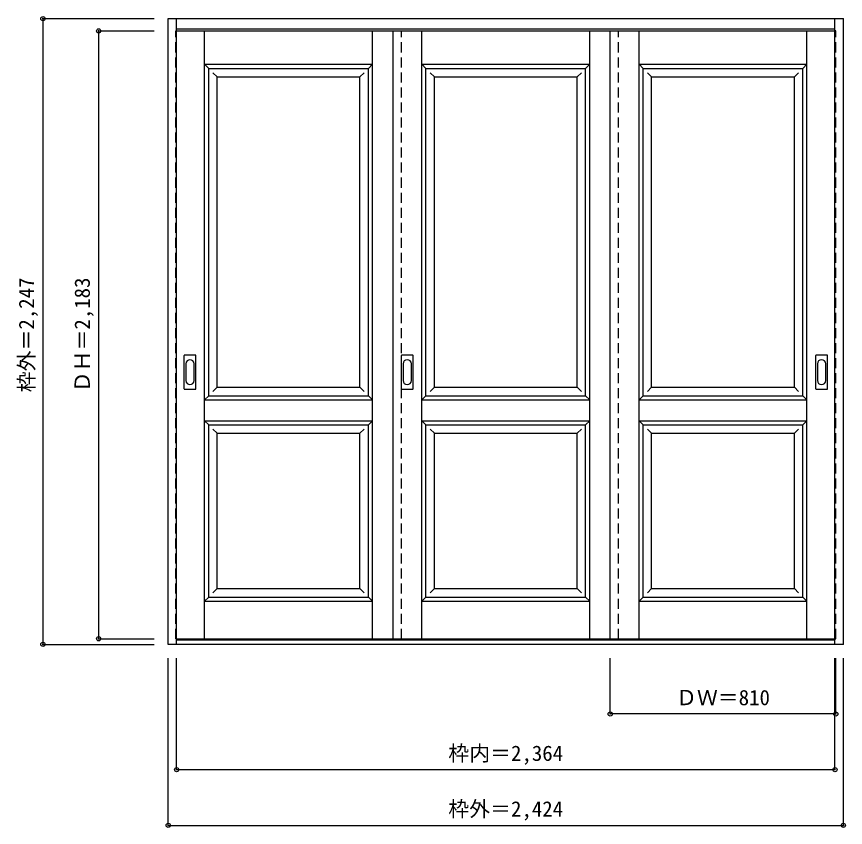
# Model space of a CAD drawing. Units: millimetres, scale not verified. Extents: x -1668 to 1308, y -1540 to 1372.
import ezdxf
from ezdxf.enums import TextEntityAlignment as Align

# ---------------------------------------------------------------- set-up
doc = ezdxf.new("R2010")
doc.units = ezdxf.units.MM
doc.header["$LTSCALE"] = 30
doc.header["$PDMODE"] = 32
doc.header["$PDSIZE"] = 15
doc.linetypes.add('DASHED1', pattern=[1.8, 1.2, -0.6])
doc.layers.add('0-0', color=7, linetype='Continuous')
doc.layers.add('0-1_寸法', color=7, linetype='Continuous')
doc.styles.add('ＭＳ ゴシック', font='')
doc.styles.get('ＭＳ ゴシック').set_extended_font_data('MS Gothic')

msp = doc.modelspace()

# ---------------------------------------------------------------- linework, layer by layer
at = {"layer": '0-0', "color": 3}
for p, q in [((-1123.29, 1364.4), (1300.71, 1364.4)), ((-1123.29, -882.6), (-1123.29, 1364.4)), ((-1093.29, -882.6), (-1093.29, 1364.4)), ((1270.71, -882.6), (1270.71, 1364.4)), ((1300.71, -882.6), (1300.71, 1364.4)), ((-1093.29, 1328.4), (1270.71, 1328.4)), ((-1093.29, 1320.4), (1270.71, 1320.4)), ((-316.29, 1320.4), (-316.29, -862.6)), ((463.71, -862.6), (463.71, 1320.4)), ((-977.79, 10.4), (-977.79, 1185.4)), ((-977.79, 1185.4), (-404.79, 1185.4)), ((-404.79, 10.4), (-404.79, 1185.4)), ((-197.79, 10.4), (-197.79, 1185.4)), ((-197.79, 1185.4), (375.21, 1185.4)), ((375.21, 10.4), (375.21, 1185.4)), ((582.21, 10.4), (582.21, 1185.4)), ((582.21, 1185.4), (1155.21, 1185.4)), ((1155.21, 10.4), (1155.21, 1185.4)), ((-1066.29, 35.4), (-1066.29, 154.4)), ((-1025.79, 155.9), (-1064.79, 155.9)), ((-1024.29, 35.4), (-1024.29, 154.4)), ((-286.29, 35.4), (-286.29, 154.4)), ((-245.79, 155.9), (-284.79, 155.9)), ((-244.29, 35.4), (-244.29, 154.4)), ((1201.71, 35.4), (1201.71, 154.4)), ((1242.21, 155.9), (1203.21, 155.9)), ((1243.71, 35.4), (1243.71, 154.4)), ((-1064.79, 33.9), (-1025.79, 33.9)), ((-284.79, 33.9), (-245.79, 33.9)), ((1203.21, 33.9), (1242.21, 33.9)), ((-977.79, 10.4), (-404.79, 10.4)), ((-197.79, 10.4), (375.21, 10.4)), ((582.21, 10.4), (1155.21, 10.4)), ((-977.79, -712.6), (-977.79, -94.6)), ((-977.79, -94.6), (-404.79, -94.6)), ((-404.79, -712.6), (-404.79, -94.6)), ((-197.79, -712.6), (-197.79, -94.6)), ((-197.79, -94.6), (375.21, -94.6)), ((375.21, -712.6), (375.21, -94.6)), ((582.21, -712.6), (582.21, -94.6)), ((582.21, -94.6), (1155.21, -94.6)), ((1155.21, -712.6), (1155.21, -94.6)), ((-977.79, -712.6), (-404.79, -712.6)), ((-197.79, -712.6), (375.21, -712.6)), ((582.21, -712.6), (1155.21, -712.6)), ((-1093.29, -862.6), (1270.71, -862.6)), ((1300.71, -882.6), (-1123.29, -882.6)), ((1270.71, -867.6), (-1093.29, -867.6))]:
    msp.add_line(p, q, dxfattribs=at)
at = {"layer": '0-0', "color": 4, "linetype": 'DASHED1'}
for p, q in [((-1096.29, -862.6), (-1096.29, 1320.4)), ((-1096.29, 1320.4), (-1093.29, 1320.4)), ((-286.29, -862.6), (-286.29, 1320.4)), ((493.71, -862.6), (493.71, 1320.4)), ((-1093.29, -862.6), (-1096.29, -862.6)), ((1270.71, -862.6), (1273.71, -862.6))]:
    msp.add_line(p, q, dxfattribs=at)
at = {"layer": '0-0'}
for p, q in [((-992.79, -862.6), (-992.79, 1320.4)), ((-389.79, -862.6), (-389.79, 1320.4)), ((-212.79, -862.6), (-212.79, 1320.4)), ((390.21, -862.6), (390.21, 1320.4)), ((567.21, -862.6), (567.21, 1320.4)), ((1170.21, -862.6), (1170.21, 1320.4)), ((-992.79, 1200.4), (-389.79, 1200.4)), ((-992.79, 1200.4), (-977.79, 1185.4)), ((-389.79, 1200.4), (-404.79, 1185.4)), ((-212.79, 1200.4), (390.21, 1200.4)), ((-212.79, 1200.4), (-197.79, 1185.4)), ((390.21, 1200.4), (375.21, 1185.4)), ((567.21, 1200.4), (1170.21, 1200.4)), ((567.21, 1200.4), (582.21, 1185.4)), ((1170.21, 1200.4), (1155.21, 1185.4)), ((-962.79, 1170.4), (-947.79, 1155.4)), ((-419.79, 1170.4), (-434.79, 1155.4)), ((-182.79, 1170.4), (-167.79, 1155.4)), ((360.21, 1170.4), (345.21, 1155.4)), ((597.21, 1170.4), (612.21, 1155.4)), ((1140.21, 1170.4), (1125.21, 1155.4)), ((-947.79, 40.4), (-947.79, 1155.4)), ((-947.79, 1155.4), (-434.79, 1155.4)), ((-434.79, 40.4), (-434.79, 1155.4)), ((-167.79, 40.4), (-167.79, 1155.4)), ((-167.79, 1155.4), (345.21, 1155.4)), ((345.21, 40.4), (345.21, 1155.4)), ((612.21, 40.4), (612.21, 1155.4)), ((612.21, 1155.4), (1125.21, 1155.4)), ((1125.21, 40.4), (1125.21, 1155.4)), ((-1060.29, 124.5), (-1060.29, 65.3)), ((-1030.29, 65.3), (-1030.29, 124.5)), ((-280.29, 124.5), (-280.29, 65.3)), ((-250.29, 65.3), (-250.29, 124.5)), ((1207.71, 124.5), (1207.71, 65.3)), ((1237.71, 65.3), (1237.71, 124.5)), ((-947.79, 40.4), (-962.79, 25.4)), ((-167.79, 40.4), (-182.79, 25.4)), ((612.21, 40.4), (597.21, 25.4)), ((-977.79, 10.4), (-992.79, -4.6)), ((-404.79, 10.4), (-389.79, -4.6)), ((-197.79, 10.4), (-212.79, -4.6)), ((375.21, 10.4), (390.21, -4.6)), ((582.21, 10.4), (567.21, -4.6)), ((1155.21, 10.4), (1170.21, -4.6)), ((-992.79, -4.6), (-389.79, -4.6)), ((-212.79, -4.6), (390.21, -4.6)), ((567.21, -4.6), (1170.21, -4.6)), ((-992.79, -79.6), (-389.79, -79.6)), ((-992.79, -79.6), (-977.79, -94.6)), ((-389.79, -79.6), (-404.79, -94.6)), ((-212.79, -79.6), (390.21, -79.6)), ((-212.79, -79.6), (-197.79, -94.6)), ((390.21, -79.6), (375.21, -94.6)), ((567.21, -79.6), (1170.21, -79.6)), ((567.21, -79.6), (582.21, -94.6)), ((1170.21, -79.6), (1155.21, -94.6)), ((-962.79, -109.6), (-947.79, -124.6)), ((-419.79, -109.6), (-434.79, -124.6)), ((-182.79, -109.6), (-167.79, -124.6)), ((360.21, -109.6), (345.21, -124.6)), ((597.21, -109.6), (612.21, -124.6)), ((1140.21, -109.6), (1125.21, -124.6)), ((-947.79, -124.6), (-434.79, -124.6)), ((-947.79, -682.6), (-947.79, -124.6)), ((-434.79, -682.6), (-434.79, -124.6)), ((-167.79, -124.6), (345.21, -124.6)), ((-167.79, -682.6), (-167.79, -124.6)), ((345.21, -682.6), (345.21, -124.6)), ((612.21, -124.6), (1125.21, -124.6)), ((612.21, -682.6), (612.21, -124.6)), ((1125.21, -682.6), (1125.21, -124.6)), ((-947.79, -682.6), (-962.79, -697.6)), ((-167.79, -682.6), (-182.79, -697.6)), ((612.21, -682.6), (597.21, -697.6)), ((-977.79, -712.6), (-992.79, -727.6)), ((-404.79, -712.6), (-389.79, -727.6)), ((-197.79, -712.6), (-212.79, -727.6)), ((375.21, -712.6), (390.21, -727.6)), ((582.21, -712.6), (567.21, -727.6)), ((1155.21, -712.6), (1170.21, -727.6)), ((-992.79, -727.6), (-389.79, -727.6)), ((-212.79, -727.6), (390.21, -727.6)), ((567.21, -727.6), (1170.21, -727.6))]:
    msp.add_line(p, q, dxfattribs=at)
at = {"layer": '0-0', "color": 4, "linetype": 'DASHED1'}
msp.add_lwpolyline([(1273.71, -862.6), (1273.71, 1320.4), (1270.71, 1320.4)], dxfattribs=at)
at = {"layer": '0-0'}
for points in [[(-947.79, 40.4), (-434.79, 40.4), (-419.79, 25.4)], [(-167.79, 40.4), (345.21, 40.4), (360.21, 25.4)], [(612.21, 40.4), (1125.21, 40.4), (1140.21, 25.4)], [(-947.79, -682.6), (-434.79, -682.6), (-419.79, -697.6)], [(-167.79, -682.6), (345.21, -682.6), (360.21, -697.6)], [(612.21, -682.6), (1125.21, -682.6), (1140.21, -697.6)]]:
    msp.add_lwpolyline(points, dxfattribs=at)
at = {"layer": '0-0', "color": 3}
for centre, start, end in [((-1064.79, 154.4), 90, 180), ((-1025.79, 154.4), 0, 90), ((-284.79, 154.4), 90, 180), ((-245.79, 154.4), 0, 90), ((1203.21, 154.4), 90, 180), ((1242.21, 154.4), 0, 90), ((-1064.79, 35.4), 180, 270), ((-1025.79, 35.4), 270, 0), ((-284.79, 35.4), 180, 270), ((-245.79, 35.4), 270, 0), ((1203.21, 35.4), 180, 270), ((1242.21, 35.4), 270, 0)]:
    msp.add_arc(centre, 1.5, start, end, dxfattribs=at)
at = {"layer": '0-0'}
for centre, start, end in [((-1045.29, 124.5), 0, 180), ((-265.29, 124.5), 0, 180), ((1222.71, 124.5), 0, 180), ((-1045.29, 65.3), 180, 0), ((-265.29, 65.3), 180, 0), ((1222.71, 65.3), 180, 0)]:
    msp.add_arc(centre, 15, start, end, dxfattribs=at)
at = {"layer": '0-1_寸法', "color": 4}
for p, q in [((-1573.29, 1364.4), (-1173.29, 1364.4)), ((-1573.29, 1364.4), (-1573.29, -882.6)), ((-1373.29, 1320.4), (-1373.29, -862.6)), ((-1373.29, 1320.4), (-1173.29, 1320.4)), ((-1373.29, -862.6), (-1173.29, -862.6)), ((-1573.29, -882.6), (-1173.29, -882.6)), ((-1123.29, -1532.6), (-1123.29, -932.6)), ((-1093.29, -1332.6), (-1093.29, -932.6)), ((463.71, -1132.6), (463.71, -932.6)), ((1273.71, -1132.6), (1273.71, -932.6)), ((1273.71, -1132.6), (463.71, -1132.6))]:
    msp.add_line(p, q, dxfattribs=at)
for points in [[(-1123.29, -1532.6), (1300.71, -1532.6), (1300.71, -932.6)], [(-1093.29, -1332.6), (1270.71, -1332.6), (1270.71, -932.6)]]:
    msp.add_lwpolyline(points, dxfattribs=at)
at = {"layer": '0-1_寸法'}
for p in [(-1573.29, 1364.4), (-1373.29, 1320.4), (-1373.29, -862.6), (-1573.29, -882.6), (463.71, -1132.6), (1273.71, -1132.6), (-1093.29, -1332.6), (1270.71, -1332.6), (-1123.29, -1532.6), (1300.71, -1532.6)]:
    msp.add_point(p, dxfattribs=at)

# ---------------------------------------------------------------- texts
at = {"layer": '0-1_寸法', "style": 'ＭＳ ゴシック'}
for s, p in [('枠外＝2,247', (-1588.29, 22.65)), ('ＤＨ＝2,183', (-1388.29, 22.65))]:
    msp.add_text(s, height=54.99, rotation=90, dxfattribs=at).set_placement(p, align=Align.BOTTOM_LEFT)
for s, p in [('ＤＷ＝810', (699.96, -1117.6)), ('枠内＝2,364', (-117.54, -1317.6)), ('枠外＝2,424', (-117.54, -1517.6))]:
    msp.add_text(s, height=54.99, dxfattribs=at).set_placement(p, align=Align.BOTTOM_LEFT)

doc.saveas('drawing.dxf')
